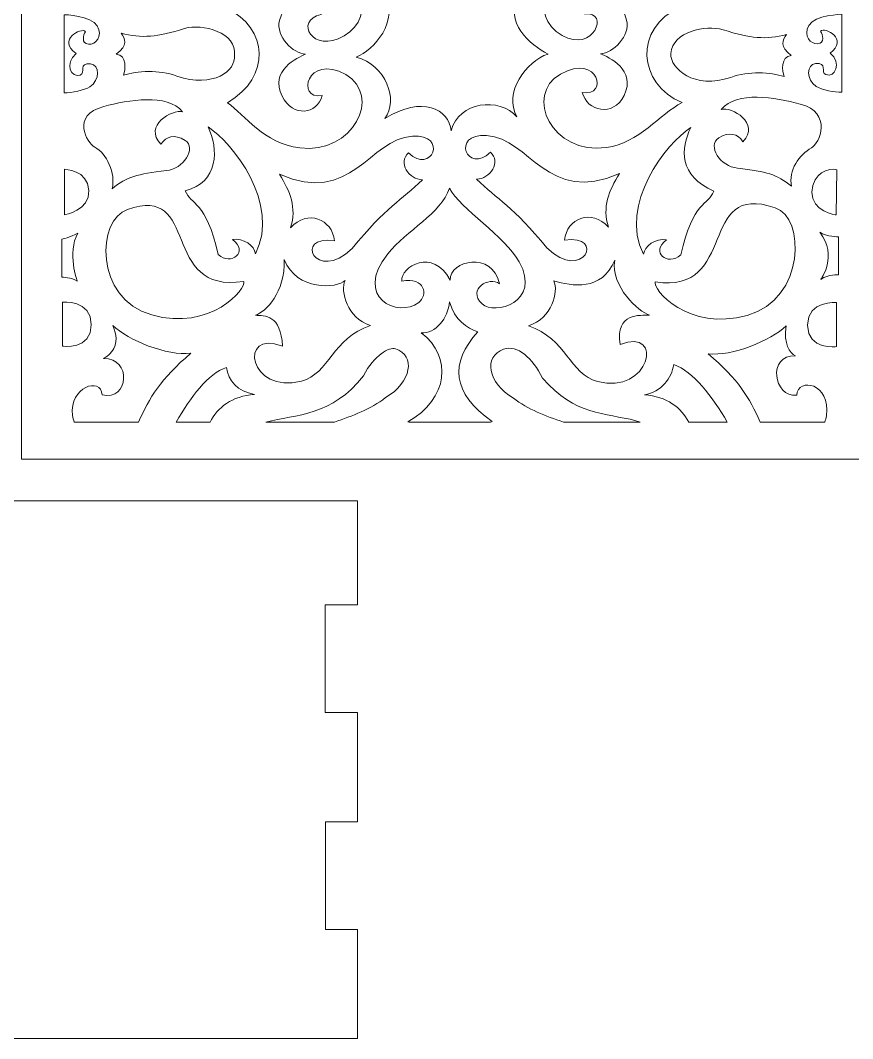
# Model space of a CAD drawing. Header units: millimetres. Extents: x 82 to 1245, y -168 to 259.
# Drawn here: x 701.5 to 856.3, y -109.7 to 79.6 of the extents above; entities that cross this region are included whole.
import ezdxf

# ---------------------------------------------------------------- set-up
doc = ezdxf.new("R2010")
doc.units = ezdxf.units.MM
doc.header["$MEASUREMENT"] = 0
doc.layers.add('layer 1', color=7, linetype='Continuous')

msp = doc.modelspace()

# ---------------------------------------------------------------- linework, layer by layer
at = {"layer": 'layer 1', "color": 250, "lineweight": 9}
for points, knots in [([(861.1911, -1.9701), (861.1911, -1.9701), (701.6997, -1.9701), (701.6997, -1.9701), (701.6997, -1.9701), (701.6997, -1.9701), (701.6997, 258.0299), (701.6997, 258.0299), (701.6997, 258.0299), (701.6997, 258.0299), (861.1911, 258.0299), (861.1911, 258.0299)], [0, 0, 0, 0, 0.25, 0.25, 0.25, 0.25, 0.5, 0.5, 0.5, 0.5, 1, 1, 1, 1]), ([(740.0469, 64.2768), (748.1932, 69.2331), (747.7314, 78.0239), (739.7192, 82.0105), (739.7192, 82.0105), (742.3965, 83.3973), (748.1542, 91.8058), (756.1051, 90.8526), (756.1051, 90.8526), (764.9288, 89.9859), (768.113, 80.3524), (761.7291, 76.7225), (761.7291, 76.7225), (755.8059, 73.3545), (752.3838, 79.6113), (757.4629, 80.7101), (757.4629, 80.7101), (758.8204, 84.0042), (751.2022, 85.5756), (749.7059, 79.5833), (749.7059, 79.5833), (748.973, 76.6463), (752.2864, 73.3906), (754.5541, 73.3413), (754.5541, 73.3413), (753.0999, 72.7342), (747.8226, 70.305), (750.1907, 65.5392), (750.1907, 65.5392), (752.1914, 61.5129), (756.766, 62.1215), (757.6383, 65.676), (757.6383, 65.676), (752.6934, 64.7224), (754.832, 73.5979), (762.0202, 69.5268), (762.0202, 69.5268), (768.8523, 65.6565), (763.3983, 54.6805), (753.4694, 55.9006), (753.4694, 55.9006), (746.7855, 56.7217), (743.2697, 62.0232), (740.0469, 64.2768)], [0, 0, 0, 0, 0.08333333, 0.08333333, 0.08333333, 0.08333333, 0.16666667, 0.16666667, 0.16666667, 0.16666667, 0.25, 0.25, 0.25, 0.25, 0.33333333, 0.33333333, 0.33333333, 0.33333333, 0.41666667, 0.41666667, 0.41666667, 0.41666667, 0.5, 0.5, 0.5, 0.5, 0.58333333, 0.58333333, 0.58333333, 0.58333333, 0.66666667, 0.66666667, 0.66666667, 0.66666667, 0.75, 0.75, 0.75, 0.75, 0.83333333, 0.83333333, 0.83333333, 0.83333333, 1, 1, 1, 1]), ([(824.5885, 64.3316), (816.4427, 67.7718), (815.4085, 78.1041), (824.2699, 82.0905), (824.2699, 82.0905), (821.5925, 83.4775), (815.8351, 91.8859), (807.8842, 90.9328), (807.8842, 90.9328), (799.0606, 90.0658), (795.8763, 80.4324), (802.2603, 76.8025), (802.2603, 76.8025), (808.1834, 73.4345), (811.1806, 81.3968), (806.5264, 80.79), (806.5264, 80.79), (805.1688, 84.0842), (812.7872, 85.6555), (814.2832, 79.6632), (814.2832, 79.6632), (815.0164, 76.7262), (811.703, 73.4707), (809.4353, 73.4213), (809.4353, 73.4213), (810.8895, 72.8144), (816.1673, 70.3857), (813.7987, 65.6192), (813.7987, 65.6192), (811.7972, 61.5923), (806.9142, 62.6715), (806.0418, 66.2259), (806.0418, 66.2259), (810.9869, 65.2724), (809.1578, 73.6791), (801.9691, 69.6068), (801.9691, 69.6068), (795.1359, 65.7361), (800.3743, 54.5559), (810.5298, 55.9723), (810.5298, 55.9723), (816.5653, 56.8139), (820.4191, 62.1644), (824.5885, 64.3316)], [0, 0, 0, 0, 0.08333333, 0.08333333, 0.08333333, 0.08333333, 0.16666667, 0.16666667, 0.16666667, 0.16666667, 0.25, 0.25, 0.25, 0.25, 0.33333333, 0.33333333, 0.33333333, 0.33333333, 0.41666667, 0.41666667, 0.41666667, 0.41666667, 0.5, 0.5, 0.5, 0.5, 0.58333333, 0.58333333, 0.58333333, 0.58333333, 0.66666667, 0.66666667, 0.66666667, 0.66666667, 0.75, 0.75, 0.75, 0.75, 0.83333333, 0.83333333, 0.83333333, 0.83333333, 1, 1, 1, 1]), ([(781.6443, 59.0994), (782.9886, 64.4985), (790.6302, 65.4564), (793.8789, 61.6571), (793.8789, 61.6571), (791.3025, 66.1563), (795.6362, 72.0553), (799.6693, 73.3552), (799.6693, 73.3552), (796.3086, 75.0552), (791.3909, 79.2965), (794.1918, 84.2955), (794.1918, 84.2955), (787.281, 80.3858), (783.3545, 83.8649), (781.5324, 86.7952), (781.5324, 86.7952), (780.4121, 80.7962), (772.7706, 82.6645), (769.2978, 84.9642), (769.2978, 84.9642), (772.045, 79.3279), (767.3046, 74.0969), (763.944, 72.7972), (763.944, 72.7972), (769.5373, 71.3092), (771.9059, 64.8008), (769.3213, 61.399), (769.3213, 61.399), (776.2671, 65.6984), (781.1963, 63.0987), (781.6443, 59.0994)], [0, 0, 0, 0, 0.11111111, 0.11111111, 0.11111111, 0.11111111, 0.22222222, 0.22222222, 0.22222222, 0.22222222, 0.33333333, 0.33333333, 0.33333333, 0.33333333, 0.44444444, 0.44444444, 0.44444444, 0.44444444, 0.55555556, 0.55555556, 0.55555556, 0.55555556, 0.66666667, 0.66666667, 0.66666667, 0.66666667, 0.77777778, 0.77777778, 0.77777778, 0.77777778, 1, 1, 1, 1]), ([(709.6537, 66.1628), (709.6537, 66.1628), (709.6537, 80.6738), (709.6537, 80.6738), (709.6537, 80.6738), (709.6537, 80.6738), (714.7091, 80.5519), (715.8022, 78.601), (715.8022, 78.601), (716.8954, 76.6496), (715.5288, 75.0647), (714.1627, 75.1866), (714.1627, 75.1866), (712.7963, 75.3086), (713.2063, 76.8934), (713.616, 77.5031), (713.616, 77.5031), (712.8621, 78.4598), (708.3121, 75.9756), (711.86, 73.4562), (711.86, 73.4562), (709.6537, 71.6304), (710.9451, 68.7585), (712.6596, 69.4551), (712.6596, 69.4551), (713.6954, 69.8911), (712.2498, 71.7369), (714.5724, 71.5282), (714.5724, 71.5282), (716.2161, 71.4062), (716.3785, 68.4654), (714.4359, 67.2601), (714.4359, 67.2601), (713.4212, 66.6312), (711.03, 66.0969), (709.6537, 66.1628)], [0, 0, 0, 0, 0.1, 0.1, 0.1, 0.1, 0.2, 0.2, 0.2, 0.2, 0.3, 0.3, 0.3, 0.3, 0.4, 0.4, 0.4, 0.4, 0.5, 0.5, 0.5, 0.5, 0.6, 0.6, 0.6, 0.6, 0.7, 0.7, 0.7, 0.7, 0.8, 0.8, 0.8, 0.8, 1, 1, 1, 1]), ([(854.3349, 66.2432), (854.3349, 66.2432), (854.3349, 80.754), (854.3349, 80.754), (854.3349, 80.754), (854.3349, 80.754), (849.2796, 80.6317), (848.1869, 78.6809), (848.1869, 78.6809), (847.0937, 76.73), (848.4599, 75.1444), (849.8262, 75.2663), (849.8262, 75.2663), (851.1927, 75.3882), (850.7826, 76.9735), (850.3728, 77.5832), (850.3728, 77.5832), (851.1268, 78.5398), (855.6764, 76.0561), (852.1291, 73.5365), (852.1291, 73.5365), (854.3349, 71.7105), (853.0438, 68.839), (851.3291, 69.5351), (851.3291, 69.5351), (850.2937, 69.9713), (851.7391, 71.8168), (849.4164, 71.6085), (849.4164, 71.6085), (847.7729, 71.4864), (847.6103, 68.5452), (849.5531, 67.3403), (849.5531, 67.3403), (850.5676, 66.711), (852.9589, 66.1772), (854.3349, 66.2432)], [0, 0, 0, 0, 0.1, 0.1, 0.1, 0.1, 0.2, 0.2, 0.2, 0.2, 0.3, 0.3, 0.3, 0.3, 0.4, 0.4, 0.4, 0.4, 0.5, 0.5, 0.5, 0.5, 0.6, 0.6, 0.6, 0.6, 0.7, 0.7, 0.7, 0.7, 0.8, 0.8, 0.8, 0.8, 1, 1, 1, 1]), ([(719.358, 73.3416), (721.5878, 74.9883), (721.0067, 76.2021), (720.2307, 77.242), (720.2307, 77.242), (724.1089, 76.2021), (726.9628, 76.5222), (732.0597, 78.1094), (732.0597, 78.1094), (735.2579, 79.1049), (741.9938, 77.3461), (741.3152, 73.0981), (741.3152, 73.0981), (741.7032, 70.3239), (737.3919, 66.9267), (730.6052, 69.2673), (730.6052, 69.2673), (727.3112, 70.5189), (723.1805, 70.1756), (720.7151, 69.4402), (720.7151, 69.4402), (721.0504, 70.3266), (721.3937, 73.1681), (719.358, 73.3416)], [0, 0, 0, 0, 0.14285714, 0.14285714, 0.14285714, 0.14285714, 0.28571429, 0.28571429, 0.28571429, 0.28571429, 0.42857143, 0.42857143, 0.42857143, 0.42857143, 0.57142857, 0.57142857, 0.57142857, 0.57142857, 0.71428571, 0.71428571, 0.71428571, 0.71428571, 1, 1, 1, 1]), ([(844.9141, 73.0978), (842.684, 74.7452), (843.2655, 75.9581), (844.0414, 76.9989), (844.0414, 76.9989), (840.1632, 75.9588), (837.3086, 76.2793), (832.2124, 77.8656), (832.2124, 77.8656), (829.0149, 78.861), (822.7793, 77.5376), (822.5133, 73.4487), (822.5133, 73.4487), (822.332, 70.6577), (826.88, 66.683), (833.667, 69.0234), (833.667, 69.0234), (836.9608, 70.275), (841.0917, 69.9325), (843.557, 69.1964), (843.557, 69.1964), (843.2215, 70.0834), (842.8784, 72.9248), (844.9141, 73.0978)], [0, 0, 0, 0, 0.14285714, 0.14285714, 0.14285714, 0.14285714, 0.28571429, 0.28571429, 0.28571429, 0.28571429, 0.42857143, 0.42857143, 0.42857143, 0.42857143, 0.57142857, 0.57142857, 0.57142857, 0.57142857, 0.71428571, 0.71428571, 0.71428571, 0.71428571, 1, 1, 1, 1]), ([(844.9803, 48.7606), (842.1795, 51.0598), (840.3818, 51.4443), (834.8977, 52.1596), (834.8977, 52.1596), (831.7608, 52.3597), (829.1842, 56.3592), (831.4249, 57.759), (831.4249, 57.759), (833.3891, 58.9858), (834.9442, 58.5251), (835.906, 57.0589), (835.906, 57.0589), (839.2668, 60.4583), (833.7774, 63.6581), (831.8731, 63.0579), (831.8731, 63.0579), (834.7858, 66.5572), (841.9331, 65.2788), (846.5487, 64.0581), (846.5487, 64.0581), (852.6877, 62.4337), (850.1686, 56.72), (848.653, 55.9093), (848.653, 55.9093), (846.4567, 54.7351), (844.2845, 51.6644), (844.9803, 48.7606)], [0, 0, 0, 0, 0.125, 0.125, 0.125, 0.125, 0.25, 0.25, 0.25, 0.25, 0.375, 0.375, 0.375, 0.375, 0.5, 0.5, 0.5, 0.5, 0.625, 0.625, 0.625, 0.625, 0.75, 0.75, 0.75, 0.75, 1, 1, 1, 1]), ([(718.5839, 48.301), (721.3846, 50.6007), (723.1823, 50.9851), (728.6664, 51.7006), (728.6664, 51.7006), (731.8035, 51.9005), (734.3799, 55.8999), (732.1396, 57.3), (732.1396, 57.3), (730.175, 58.5268), (728.6199, 58.0662), (727.6582, 56.5997), (727.6582, 56.5997), (724.2973, 59.9995), (729.7868, 63.199), (731.6913, 62.5989), (731.6913, 62.5989), (728.7784, 66.0986), (721.6314, 64.8201), (717.0157, 63.5986), (717.0157, 63.5986), (710.8763, 61.9742), (713.8391, 56.8551), (715.3548, 56.0445), (715.3548, 56.0445), (717.5514, 54.8697), (719.2796, 51.2054), (718.5839, 48.301)], [0, 0, 0, 0, 0.125, 0.125, 0.125, 0.125, 0.25, 0.25, 0.25, 0.25, 0.375, 0.375, 0.375, 0.375, 0.5, 0.5, 0.5, 0.5, 0.625, 0.625, 0.625, 0.625, 0.75, 0.75, 0.75, 0.75, 1, 1, 1, 1]), ([(736.4234, 59.7942), (740.962, 56.8595), (749.9698, 45.4973), (745.2217, 36.1943), (745.2217, 36.1943), (745.0821, 37.6924), (742.9869, 39.2536), (740.962, 38.8789), (740.962, 38.8789), (744.0349, 36.6313), (740.7525, 33.8842), (738.3085, 36.0693), (738.3085, 36.0693), (736.004, 46.2457), (733.211, 45.2469), (732.1637, 47.9315), (732.1637, 47.9315), (738.3784, 49.4299), (738.4483, 55.7985), (736.4234, 59.7942)], [0, 0, 0, 0, 0.16666667, 0.16666667, 0.16666667, 0.16666667, 0.33333333, 0.33333333, 0.33333333, 0.33333333, 0.5, 0.5, 0.5, 0.5, 0.66666667, 0.66666667, 0.66666667, 0.66666667, 1, 1, 1, 1]), ([(826.2365, 59.7141), (821.6977, 56.7794), (812.6904, 45.4171), (817.4382, 36.1143), (817.4382, 36.1143), (817.5779, 37.6122), (819.6729, 39.1736), (821.6977, 38.799), (821.6977, 38.799), (818.6252, 36.5513), (821.9074, 33.8041), (824.3511, 35.9892), (824.3511, 35.9892), (826.6556, 46.1656), (829.449, 45.1669), (830.4961, 47.8515), (830.4961, 47.8515), (824.0594, 50.7356), (824.2114, 55.7186), (826.2365, 59.7141)], [0, 0, 0, 0, 0.16666667, 0.16666667, 0.16666667, 0.16666667, 0.33333333, 0.33333333, 0.33333333, 0.33333333, 0.5, 0.5, 0.5, 0.5, 0.66666667, 0.66666667, 0.66666667, 0.66666667, 1, 1, 1, 1]), ([(749.692, 51.0043), (751.6926, 47.8242), (752.9513, 44.768), (751.7649, 41.0472), (751.7649, 41.0472), (754.9077, 44.5685), (759.5, 42.6702), (759.94, 38.6153), (759.94, 38.6153), (752.2097, 39.8666), (756.377, 30.61), (763.2237, 37.1814), (763.2237, 37.1814), (769.5118, 45.0013), (772.4019, 46.1602), (776.2902, 49.9648), (776.2902, 49.9648), (773.8237, 50.0234), (771.6319, 53.2065), (773.7049, 54.9956), (773.7049, 54.9956), (778.0126, 50.7284), (781.208, 58.5356), (774.4255, 58.0921), (774.4255, 58.0921), (766.3675, 57.5652), (763.155, 45.1014), (749.692, 51.0043)], [0, 0, 0, 0, 0.125, 0.125, 0.125, 0.125, 0.25, 0.25, 0.25, 0.25, 0.375, 0.375, 0.375, 0.375, 0.5, 0.5, 0.5, 0.5, 0.625, 0.625, 0.625, 0.625, 0.75, 0.75, 0.75, 0.75, 1, 1, 1, 1]), ([(812.9683, 51.1223), (810.9673, 47.9422), (809.7087, 44.8859), (810.8953, 41.1651), (810.8953, 41.1651), (807.7518, 44.6865), (803.1601, 42.7882), (802.7203, 38.7331), (802.7203, 38.7331), (810.4504, 39.9846), (806.2836, 30.7279), (799.4364, 37.2993), (799.4364, 37.2993), (793.1483, 45.1193), (790.2584, 46.2781), (786.3699, 50.0825), (786.3699, 50.0825), (788.8367, 50.1414), (791.0283, 53.3242), (788.9559, 55.1135), (788.9559, 55.1135), (784.6479, 50.8463), (781.4526, 58.6536), (788.2347, 58.21), (788.2347, 58.21), (796.2921, 57.683), (799.5051, 45.2193), (812.9683, 51.1223)], [0, 0, 0, 0, 0.125, 0.125, 0.125, 0.125, 0.25, 0.25, 0.25, 0.25, 0.375, 0.375, 0.375, 0.375, 0.5, 0.5, 0.5, 0.5, 0.625, 0.625, 0.625, 0.625, 0.75, 0.75, 0.75, 0.75, 1, 1, 1, 1]), ([(709.6931, 51.9174), (709.6931, 51.9174), (709.6931, 43.4557), (709.6931, 43.4557), (709.6931, 43.4557), (709.6931, 43.4557), (714.4251, 44.2389), (714.2499, 47.9998), (714.2499, 47.9998), (714.0718, 51.8381), (709.6931, 51.9174), (709.6931, 51.9174)], [0, 0, 0, 0, 0.25, 0.25, 0.25, 0.25, 0.5, 0.5, 0.5, 0.5, 1, 1, 1, 1]), ([(853.3972, 51.8442), (853.3972, 51.8442), (853.2605, 43.4304), (853.2605, 43.4304), (853.2605, 43.4304), (853.2605, 43.4304), (848.615, 44.04), (848.7519, 47.6982), (848.7519, 47.6982), (848.8883, 51.3563), (851.894, 52.2099), (853.3972, 51.8442)], [0, 0, 0, 0, 0.25, 0.25, 0.25, 0.25, 0.5, 0.5, 0.5, 0.5, 1, 1, 1, 1]), ([(743.0575, 31.0746), (743.6857, 29.7635), (736.9115, 21.7724), (725.9487, 24.8313), (725.9487, 24.8313), (715.0553, 27.8906), (715.8232, 42.7501), (721.4097, 44.4356), (721.4097, 44.4356), (734.9572, 49.4303), (727.485, 28.6394), (743.0575, 31.0746)], [0, 0, 0, 0, 0.25, 0.25, 0.25, 0.25, 0.5, 0.5, 0.5, 0.5, 1, 1, 1, 1]), ([(819.6025, 30.9945), (818.9744, 29.6835), (825.7482, 21.6923), (836.7111, 24.7513), (836.7111, 24.7513), (847.6044, 27.8106), (847.502, 43.0658), (841.9155, 44.7513), (841.9155, 44.7513), (827.3449, 49.8472), (835.1748, 28.5595), (819.6025, 30.9945)], [0, 0, 0, 0, 0.25, 0.25, 0.25, 0.25, 0.5, 0.5, 0.5, 0.5, 1, 1, 1, 1]), ([(781.3242, 48.4312), (783.3492, 44.5603), (791.6468, 39.4638), (794.3122, 34.6959), (794.3122, 34.6959), (798.5148, 27.1781), (789.6461, 24.7209), (787.3994, 26.8918), (787.3994, 26.8918), (784.4771, 29.7156), (788.7264, 32.0116), (790.6116, 30.6377), (790.6116, 30.6377), (789.3544, 36.8185), (781.3242, 34.9455), (781.4637, 31.3245), (781.4637, 31.3245), (778.3213, 37.3805), (772.1764, 33.8214), (772.4558, 31.137), (772.4558, 31.137), (776.8548, 31.949), (777.3638, 28.4885), (775.5978, 27.1414), (775.5978, 27.1414), (771.7863, 24.2338), (763.3396, 28.0436), (769.872, 36.1943), (769.872, 36.1943), (773.4119, 40.6109), (779.6474, 43.5976), (781.3242, 48.4312)], [0, 0, 0, 0, 0.11111111, 0.11111111, 0.11111111, 0.11111111, 0.22222222, 0.22222222, 0.22222222, 0.22222222, 0.33333333, 0.33333333, 0.33333333, 0.33333333, 0.44444444, 0.44444444, 0.44444444, 0.44444444, 0.55555556, 0.55555556, 0.55555556, 0.55555556, 0.66666667, 0.66666667, 0.66666667, 0.66666667, 0.77777778, 0.77777778, 0.77777778, 0.77777778, 1, 1, 1, 1]), ([(709.2149, 38.9367), (709.2149, 38.9367), (709.2149, 31.8544), (709.2149, 31.8544), (709.2149, 31.8544), (709.2149, 31.8544), (711.0518, 31.8544), (712.0849, 31.136), (712.0849, 31.136), (712.0849, 31.136), (710.1538, 36.3112), (712.1995, 40.0656), (712.1995, 40.0656), (710.865, 39.2499), (709.2149, 38.9367), (709.2149, 38.9367)], [0, 0, 0, 0, 0.2, 0.2, 0.2, 0.2, 0.4, 0.4, 0.4, 0.4, 0.6, 0.6, 0.6, 0.6, 1, 1, 1, 1]), ([(853.6678, 39.3522), (853.6678, 39.3522), (853.6678, 32.27), (853.6678, 32.27), (853.6678, 32.27), (853.6678, 32.27), (851.8965, 32.5099), (850.394, 31.4318), (850.394, 31.4318), (850.394, 31.4318), (853.6678, 35.8109), (850.1954, 40.2116), (850.1954, 40.2116), (851.5305, 39.3958), (853.6678, 39.3522), (853.6678, 39.3522)], [0, 0, 0, 0, 0.2, 0.2, 0.2, 0.2, 0.4, 0.4, 0.4, 0.4, 0.6, 0.6, 0.6, 0.6, 1, 1, 1, 1]), ([(766.6598, 22.8959), (759.5369, 20.5235), (758.9757, 13.9125), (753.811, 12.532), (753.811, 12.532), (744.0813, 9.9314), (741.8709, 22.2718), (750.25, 19.0253), (750.25, 19.0253), (750.0402, 24.8938), (746.8974, 24.7064), (745.2217, 24.7688), (745.2217, 24.7688), (747.1771, 25.4559), (750.7386, 28.9522), (750.5988, 35.133), (750.5988, 35.133), (752.9028, 29.2641), (760.4452, 29.7011), (761.9114, 31.2621), (761.9114, 31.2621), (761.0038, 29.2641), (762.1909, 24.2695), (766.6598, 22.8959)], [0, 0, 0, 0, 0.14285714, 0.14285714, 0.14285714, 0.14285714, 0.28571429, 0.28571429, 0.28571429, 0.28571429, 0.42857143, 0.42857143, 0.42857143, 0.42857143, 0.57142857, 0.57142857, 0.57142857, 0.57142857, 0.71428571, 0.71428571, 0.71428571, 0.71428571, 1, 1, 1, 1]), ([(796.0005, 22.8157), (803.1232, 20.4435), (803.6851, 13.8321), (808.8491, 12.4518), (808.8491, 12.4518), (818.5782, 9.8516), (821.4543, 22.5877), (813.0757, 19.341), (813.0757, 19.341), (812.1764, 25.4076), (816.8423, 24.7202), (818.5179, 24.7825), (818.5179, 24.7825), (816.563, 25.4696), (811.2563, 30.0599), (812.0614, 35.0529), (812.0614, 35.0529), (809.7573, 29.1839), (804.0115, 30.1788), (800.7488, 31.1819), (800.7488, 31.1819), (801.6564, 29.1839), (800.4694, 24.1895), (796.0005, 22.8157)], [0, 0, 0, 0, 0.14285714, 0.14285714, 0.14285714, 0.14285714, 0.28571429, 0.28571429, 0.28571429, 0.28571429, 0.42857143, 0.42857143, 0.42857143, 0.42857143, 0.57142857, 0.57142857, 0.57142857, 0.57142857, 0.71428571, 0.71428571, 0.71428571, 0.71428571, 1, 1, 1, 1]), ([(709.3292, 27.2038), (709.3292, 27.2038), (709.3292, 19.0253), (709.3292, 19.0253), (709.3292, 19.0253), (709.3292, 19.0253), (714.706, 18.2756), (714.706, 23.0207), (714.706, 23.0207), (714.706, 27.7658), (709.3292, 27.2038), (709.3292, 27.2038)], [0, 0, 0, 0, 0.25, 0.25, 0.25, 0.25, 0.5, 0.5, 0.5, 0.5, 1, 1, 1, 1]), ([(781.3242, 27.2664), (782.3719, 23.8945), (784.4746, 22.3595), (786.631, 21.7098), (786.631, 21.7098), (781.3242, 15.9033), (781.7429, 10.2844), (789.2848, 5.04), (789.2848, 5.04), (789.176, 5.0037), (789.0591, 4.9618), (788.9368, 4.9139), (788.9368, 4.9139), (788.9368, 4.9139), (773.8152, 4.9139), (773.8152, 4.9139), (773.8152, 4.9139), (773.7346, 4.9365), (773.6537, 4.9578), (773.5731, 4.9777), (773.5731, 4.9777), (781.1845, 9.2227), (781.8827, 17.0272), (776.0869, 21.5223), (776.0869, 21.5223), (778.6708, 21.3349), (781.115, 24.2074), (781.3242, 27.2664)], [0, 0, 0, 0, 0.125, 0.125, 0.125, 0.125, 0.25, 0.25, 0.25, 0.25, 0.375, 0.375, 0.375, 0.375, 0.5, 0.5, 0.5, 0.5, 0.625, 0.625, 0.625, 0.625, 0.75, 0.75, 0.75, 0.75, 1, 1, 1, 1]), ([(853.3307, 27.1239), (853.3307, 27.1239), (853.3307, 18.9451), (853.3307, 18.9451), (853.3307, 18.9451), (853.3307, 18.9451), (847.9533, 18.1956), (847.9533, 22.9407), (847.9533, 22.9407), (847.9533, 27.6859), (853.3307, 27.1239), (853.3307, 27.1239)], [0, 0, 0, 0, 0.25, 0.25, 0.25, 0.25, 0.5, 0.5, 0.5, 0.5, 1, 1, 1, 1]), ([(718.6866, 22.8959), (721.6195, 20.1487), (728.7416, 17.152), (733.2111, 17.7138), (733.2111, 17.7138), (727.5825, 12.9157), (725.5104, 9.4888), (723.491, 4.9139), (723.491, 4.9139), (723.491, 4.9139), (711.537, 4.9139), (711.537, 4.9139), (711.537, 4.9139), (711.3779, 5.3067), (711.2668, 5.7243), (711.2146, 6.1637), (711.2146, 6.1637), (710.5828, 11.4848), (716.5221, 13.4062), (716.7311, 9.9722), (716.7311, 9.9722), (721.6892, 8.7235), (722.3176, 16.9646), (716.9408, 16.715), (716.9408, 16.715), (718.0995, 17.3224), (720.4321, 19.1497), (718.6866, 22.8959)], [0, 0, 0, 0, 0.125, 0.125, 0.125, 0.125, 0.25, 0.25, 0.25, 0.25, 0.375, 0.375, 0.375, 0.375, 0.5, 0.5, 0.5, 0.5, 0.625, 0.625, 0.625, 0.625, 0.75, 0.75, 0.75, 0.75, 1, 1, 1, 1]), ([(843.9734, 22.8157), (841.0405, 20.0685), (833.9179, 17.0722), (829.4484, 17.6338), (829.4484, 17.6338), (835.0441, 12.8636), (837.1244, 9.4486), (839.1332, 4.9139), (839.1332, 4.9139), (839.1332, 4.9139), (851.1316, 4.9139), (851.1316, 4.9139), (851.1316, 4.9139), (851.2804, 5.2837), (851.3879, 5.6739), (851.4451, 6.0836), (851.4451, 6.0836), (852.2987, 12.1964), (846.1376, 13.326), (845.9284, 9.8921), (845.9284, 9.8921), (841.6358, 9.4352), (840.3421, 17.4784), (845.7192, 17.2288), (845.7192, 17.2288), (844.5603, 17.8361), (843.4507, 19.3838), (843.9734, 22.8157)], [0, 0, 0, 0, 0.125, 0.125, 0.125, 0.125, 0.25, 0.25, 0.25, 0.25, 0.375, 0.375, 0.375, 0.375, 0.5, 0.5, 0.5, 0.5, 0.625, 0.625, 0.625, 0.625, 0.75, 0.75, 0.75, 0.75, 1, 1, 1, 1]), ([(747.1381, 4.9139), (752.8122, 6.3394), (759.4804, 6.0208), (765.3329, 13.5307), (765.3329, 13.5307), (767.2882, 17.3389), (770.2207, 18.9626), (771.2684, 18.5256), (771.2684, 18.5256), (775.1092, 17.3392), (774.271, 12.2821), (769.453, 9.4726), (769.453, 9.4726), (766.6417, 7.324), (763.2706, 6.0431), (759.9137, 4.9139), (759.9137, 4.9139), (759.9137, 4.9139), (747.1381, 4.9139), (747.1381, 4.9139)], [0, 0, 0, 0, 0.16666667, 0.16666667, 0.16666667, 0.16666667, 0.33333333, 0.33333333, 0.33333333, 0.33333333, 0.5, 0.5, 0.5, 0.5, 0.66666667, 0.66666667, 0.66666667, 0.66666667, 1, 1, 1, 1]), ([(816.8079, 4.9139), (816.5489, 5.0067), (816.2744, 5.0927), (815.9843, 5.1686), (815.9843, 5.1686), (810.2586, 6.6667), (804.7121, 6.0945), (798.658, 13.0549), (798.658, 13.0549), (796.7027, 16.863), (794.0458, 19.3592), (791.3917, 18.4455), (791.3917, 18.4455), (787.5996, 17.1403), (788.3892, 12.2019), (793.2072, 9.3927), (793.2072, 9.3927), (795.9521, 7.2943), (799.2323, 6.0239), (802.5103, 4.9139), (802.5103, 4.9139), (802.5103, 4.9139), (816.8079, 4.9139), (816.8079, 4.9139)], [0, 0, 0, 0, 0.14285714, 0.14285714, 0.14285714, 0.14285714, 0.28571429, 0.28571429, 0.28571429, 0.28571429, 0.42857143, 0.42857143, 0.42857143, 0.42857143, 0.57142857, 0.57142857, 0.57142857, 0.57142857, 0.71428571, 0.71428571, 0.71428571, 0.71428571, 1, 1, 1, 1]), ([(823.0369, 15.605), (822.6874, 13.1078), (820.7901, 10.5792), (817.5779, 9.9547), (817.5779, 9.9547), (821.7686, 9.7412), (824.4614, 7.5368), (825.8303, 4.9139), (825.8303, 4.9139), (825.8303, 4.9139), (832.9995, 4.9139), (832.9995, 4.9139), (832.9995, 4.9139), (830.1854, 9.6747), (826.6842, 14.362), (823.0369, 15.605)], [0, 0, 0, 0, 0.2, 0.2, 0.2, 0.2, 0.4, 0.4, 0.4, 0.4, 0.6, 0.6, 0.6, 0.6, 1, 1, 1, 1]), ([(739.8444, 15.0913), (740.1942, 12.594), (741.8696, 10.6594), (745.0821, 10.0347), (745.0821, 10.0347), (740.849, 9.8192), (738.1438, 7.5719), (736.7886, 4.9139), (736.7886, 4.9139), (736.7886, 4.9139), (730.4922, 4.9139), (730.4922, 4.9139), (730.4922, 4.9139), (733.1588, 9.5138), (736.3958, 13.9158), (739.8444, 15.0913)], [0, 0, 0, 0, 0.2, 0.2, 0.2, 0.2, 0.4, 0.4, 0.4, 0.4, 0.6, 0.6, 0.6, 0.6, 1, 1, 1, 1]), ([(764.2224, -29.0962), (764.2224, -29.0962), (764.2224, -9.7394), (764.2224, -9.7394), (764.2224, -9.7394), (764.2224, -9.7394), (614.4829, -9.7394), (614.4829, -9.7394)], [0, 0, 0, 0, 0.33333333, 0.33333333, 0.33333333, 0.33333333, 1, 1, 1, 1]), ([(764.2229, -29.0962), (764.2229, -29.0962), (758.2229, -29.0962), (758.2229, -29.0962), (758.2229, -29.0962), (758.2229, -29.0962), (758.2229, -49.0962), (758.2229, -49.0962), (758.2229, -49.0962), (758.2229, -49.0962), (764.2229, -49.0962), (764.2229, -49.0962)], [0, 0, 0, 0, 0.25, 0.25, 0.25, 0.25, 0.5, 0.5, 0.5, 0.5, 1, 1, 1, 1]), ([(764.2224, -69.4454), (764.2224, -69.4454), (758.2419, -69.4454), (758.2419, -69.4454), (758.2419, -69.4454), (758.2419, -69.4454), (758.2419, -89.4454), (758.2419, -89.4454), (758.2419, -89.4454), (758.2419, -89.4454), (764.2224, -89.4454), (764.2224, -89.4454)], [0, 0, 0, 0, 0.25, 0.25, 0.25, 0.25, 0.5, 0.5, 0.5, 0.5, 1, 1, 1, 1]), ([(424.2224, -89.5777), (424.2224, -89.5777), (424.2224, -109.7394), (424.2224, -109.7394), (424.2224, -109.7394), (424.2224, -109.7394), (764.2224, -109.7394), (764.2224, -109.7394), (764.2224, -109.7394), (764.2224, -109.7394), (764.2224, -89.4454), (764.2224, -89.4454)], [0, 0, 0, 0, 0.25, 0.25, 0.25, 0.25, 0.5, 0.5, 0.5, 0.5, 1, 1, 1, 1])]:
    msp.add_open_spline(points, degree=3, knots=knots, dxfattribs=at)
msp.add_open_spline([(764.2224, -69.4454), (764.2224, -69.4454), (764.2224, -49.0962), (764.2224, -49.0962)], degree=3, dxfattribs=at)

doc.saveas('drawing.dxf')
